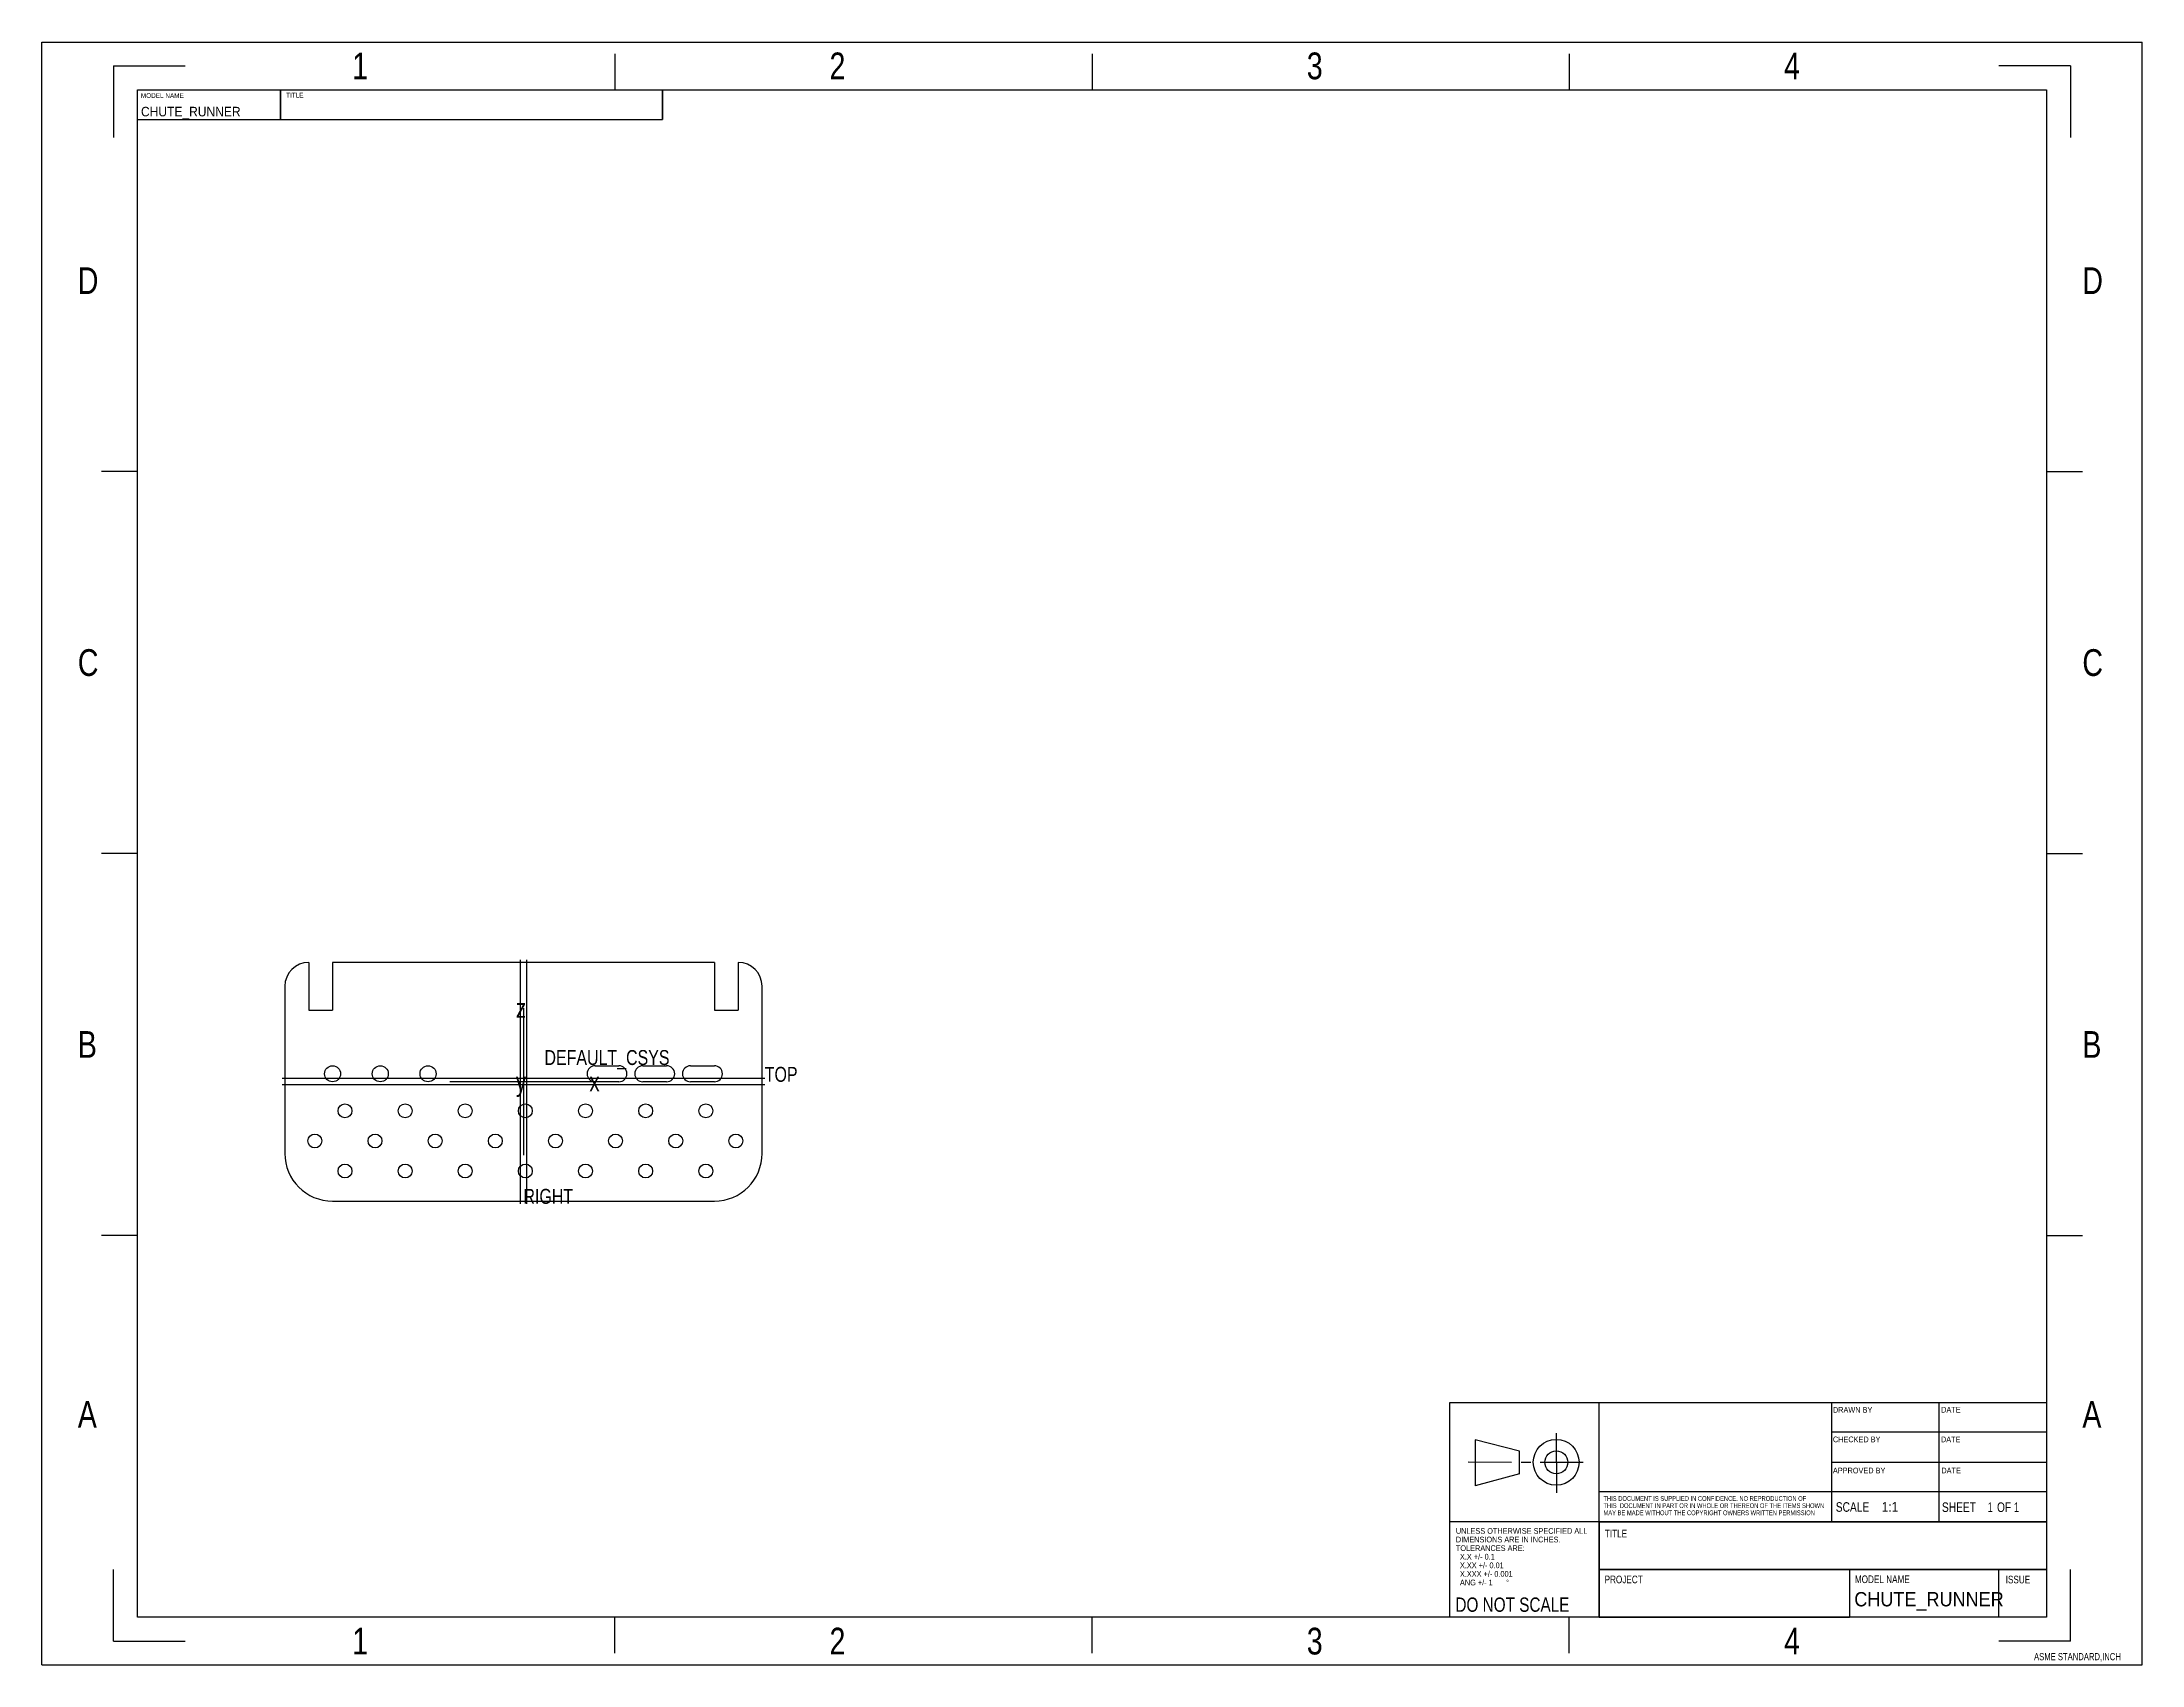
# Model space of a CAD drawing. Header units: inches. Extents: x 0 to 22, y 0 to 17.
import ezdxf

# ---------------------------------------------------------------- set-up
doc = ezdxf.new("R2010")
doc.units = ezdxf.units.IN
doc.header["$LTSCALE"] = 1.21
doc.header["$MEASUREMENT"] = 0
doc.linetypes.add('CENTER', pattern=[0.6, 0.375, -0.075, 0.075, -0.075])
doc.layers.get('0').update_dxf_attribs({"linetype": 'CONTINUOUS'})
for name, color, linetype in [('01___PRT_ALL_DTM_PLN', 7, 'CONTINUOUS'), ('02___PRT_ALL_AXES', 7, 'CONTINUOUS'), ('05___PRT_ALL_DTM_CSYS', 7, 'CONTINUOUS'), ('DEFAULT_1', 7, 'CENTER')]:
    doc.layers.add(name, color=color, linetype=linetype)
doc.styles.get("Standard").update_dxf_attribs({"font": 'txt', "width": 0.8})
doc.styles.add('TEXTSTYLE_2', font='txt', dxfattribs={"width": 0.942593})
doc.styles.add('TEXTSTYLE_3', font='txt', dxfattribs={"width": 0.727626})
doc.styles.add('TEXTSTYLE_4', font='txt', dxfattribs={"width": 0.936546})
doc.styles.add('TEXTSTYLE_5', font='txt', dxfattribs={"width": 0.725})
doc.styles.add('TEXTSTYLE_6', font='gdt', dxfattribs={"width": 0.666667})

# ---------------------------------------------------------------- blocks, each defined once
blk = doc.blocks.new('*T1')
at = {"color": 2, "linetype": 'Continuous'}
for p, q in [((0, 0), (4, 0)), ((0, 0), (0, -0.312)), ((4, 0), (4, -0.312)), ((0, -0.312), (4, -0.312))]:
    blk.add_line(p, q, dxfattribs=at)
blk = doc.blocks.new('*T2')
at = {"color": 2, "linetype": 'Continuous'}
for p, q in [((0, 0), (4.688, 0)), ((0, 0), (0, -0.5)), ((4.688, 0), (4.688, -0.5)), ((0, -0.5), (4.688, -0.5))]:
    blk.add_line(p, q, dxfattribs=at)
blk = doc.blocks.new('*T3')
at = {"color": 2, "linetype": 'Continuous'}
for p, q in [((0, 0), (2.625, 0)), ((0, 0), (0, -0.5)), ((2.625, 0), (2.625, -0.5)), ((0, -0.5), (2.625, -0.5))]:
    blk.add_line(p, q, dxfattribs=at)
blk = doc.blocks.new('3RD_ANGLE_BL0', base_point=(15.543, 2.115))
at = {"color": 2, "linetype": 'Continuous'}
for p, q in [((15.868, 1.804), (15.867, 2.427)), ((15.014, 2.358), (15.014, 1.878)), ((15.477, 2.239), (15.014, 2.358)), ((15.477, 2.001), (15.477, 2.239)), ((15.477, 2.001), (15.014, 1.878))]:
    blk.add_line(p, q, dxfattribs=at)
for centre, radius in [((15.863, 2.123), 0.24), ((15.864, 2.123), 0.12)]:
    blk.add_circle(centre, radius, dxfattribs=at)
at = {"layer": 'DEFAULT_1', "color": 2, "linetype": 'CENTER'}
blk.add_line((14.942, 2.127), (16.144, 2.124), dxfattribs=at)

msp = doc.modelspace()

# ---------------------------------------------------------------- linework, layer by layer
at = {"color": 7, "linetype": 'Continuous'}
for p, q in [((0, 0), (0, 17)), ((0, 17), (22, 17)), ((22, 0), (22, 17)), ((0.75, 16.75), (0.75, 16)), ((0.75, 16.75), (1.5, 16.75)), ((6, 16.875), (6, 16.5)), ((11, 16.875), (11, 16.5)), ((16, 16.875), (16, 16.5)), ((21.25, 16.75), (20.5, 16.75)), ((21.25, 16.75), (21.25, 16)), ((1, 0.5), (1, 16.5)), ((1, 16.5), (21, 16.5)), ((2.5, 16.188), (2.5, 16.5)), ((6.5, 16.188), (6.5, 16.5)), ((21, 16.5), (21, 0.5)), ((1, 16.188), (6.5, 16.188)), ((1, 12.5), (0.625, 12.5)), ((21, 12.5), (21.375, 12.5)), ((1, 8.5), (0.625, 8.5)), ((21, 8.5), (21.375, 8.5)), ((2.794, 7.359), (2.794, 6.859)), ((3.044, 7.359), (3.044, 6.859)), ((7.044, 7.359), (3.044, 7.359)), ((7.044, 7.359), (7.044, 6.859)), ((7.294, 7.359), (7.294, 6.859)), ((2.544, 7.109), (2.544, 5.359)), ((7.544, 5.359), (7.544, 7.109)), ((2.794, 6.859), (3.044, 6.859)), ((7.044, 6.859), (7.294, 6.859)), ((3.044, 4.859), (7.044, 4.859)), ((1, 4.5), (0.625, 4.5)), ((21, 4.5), (21.375, 4.5)), ((14.75, 2.75), (21, 2.75)), ((14.75, 0.5), (14.75, 2.75)), ((16.312, 0.5), (16.312, 2.75)), ((18.75, 1.5), (18.75, 2.75)), ((19.875, 1.5), (19.875, 2.75)), ((21, 2.438), (18.75, 2.438)), ((18.75, 2.125), (21, 2.125)), ((21, 1.813), (16.312, 1.813)), ((21, 1.5), (14.75, 1.5)), ((0.75, 0.25), (0.75, 1)), ((21, 1), (16.312, 1)), ((18.938, 0.5), (18.938, 1)), ((20.5, 0.5), (20.5, 1)), ((21.25, 0.25), (21.25, 1)), ((21, 0.5), (1, 0.5)), ((6, 0.125), (6, 0.5)), ((11, 0.125), (11, 0.5)), ((16, 0.125), (16, 0.5)), ((0.75, 0.25), (1.5, 0.25)), ((21.25, 0.25), (20.5, 0.25)), ((0, 0), (22, 0))]:
    msp.add_line(p, q, dxfattribs=at)
for centre, radius, start, end in [((2.794, 7.109), 0.25, 90, 180), ((7.294, 7.109), 0.25, 0, 90), ((3.044, 5.359), 0.5, 180, 270), ((7.044, 5.359), 0.5, 270, 360)]:
    msp.add_arc(centre, radius, start, end, dxfattribs=at)
at = {"layer": '01___PRT_ALL_DTM_PLN', "color": 9, "linetype": 'Continuous'}
for p, q in [((5.011, 7.387), (5.011, 4.831)), ((7.572, 6.076), (2.516, 6.076))]:
    msp.add_line(p, q, dxfattribs=at)
at = {"layer": '01___PRT_ALL_DTM_PLN', "color": 7, "linetype": 'Continuous'}
for p, q in [((5.077, 7.387), (5.077, 4.831)), ((7.572, 6.142), (2.516, 6.142))]:
    msp.add_line(p, q, dxfattribs=at)
at = {"layer": '02___PRT_ALL_AXES', "color": 7, "linetype": 'Continuous'}
for p, q in [((5.794, 6.277), (6.044, 6.277)), ((6.294, 6.277), (6.544, 6.277)), ((6.794, 6.277), (7.044, 6.277)), ((6.044, 6.109), (5.794, 6.109)), ((6.544, 6.109), (6.294, 6.109)), ((7.044, 6.109), (6.794, 6.109))]:
    msp.add_line(p, q, dxfattribs=at)
for centre, radius in [((3.044, 6.193), 0.084), ((3.544, 6.193), 0.084), ((4.044, 6.193), 0.084), ((3.174, 5.804), 0.0728), ((3.804, 5.804), 0.0728), ((4.434, 5.804), 0.0728), ((5.064, 5.804), 0.0728), ((5.694, 5.804), 0.0728), ((6.324, 5.804), 0.0728), ((6.954, 5.804), 0.0728), ((2.859, 5.489), 0.0728), ((3.489, 5.489), 0.0728), ((4.119, 5.489), 0.0728), ((4.749, 5.489), 0.0728), ((5.379, 5.489), 0.0728), ((6.009, 5.489), 0.0728), ((6.639, 5.489), 0.0728), ((7.269, 5.489), 0.0728), ((3.174, 5.174), 0.0728), ((3.804, 5.174), 0.0728), ((4.434, 5.174), 0.0728), ((5.064, 5.174), 0.0728), ((5.694, 5.174), 0.0728), ((6.324, 5.174), 0.0728), ((6.954, 5.174), 0.0728)]:
    msp.add_circle(centre, radius, dxfattribs=at)
for centre, start, end in [((5.794, 6.193), 90, 270), ((6.044, 6.193), 270, 90), ((6.294, 6.193), 90, 270), ((6.544, 6.193), 270, 90), ((6.794, 6.193), 90, 270), ((7.044, 6.193), 270, 90)]:
    msp.add_arc(centre, 0.084, start, end, dxfattribs=at)
at = {"layer": '05___PRT_ALL_DTM_CSYS', "color": 7, "linetype": 'Continuous'}
for p, q in [((5.044, 6.879), (5.044, 5.339)), ((5.814, 6.109), (4.274, 6.109))]:
    msp.add_line(p, q, dxfattribs=at)

# ---------------------------------------------------------------- block references
for name, p in [('*T1', (2.5, 16.5)), ('*T2', (16.312, 1.5)), ('*T3', (16.312, 1))]:
    msp.add_blockref(name, p)
at = {"color": 2, "linetype": 'Continuous'}
msp.add_blockref('3RD_ANGLE_BL0', (15.543, 2.115), dxfattribs=at)

# ---------------------------------------------------------------- texts
at = {"color": 2, "linetype": 'Continuous', "attachment_point": 1, "line_spacing_factor": 0.9}
for s, insert, char_height, width in [('1', (3.25, 16.89), 0.28, 0.224), ('2', (8.25, 16.89), 0.28, 0.224), ('3', (13.25, 16.89), 0.28, 0.224), ('4', (18.25, 16.89), 0.28, 0.224), ('1', (3.25, 0.39), 0.28, 0.224), ('2', (8.25, 0.39), 0.28, 0.224), ('3', (13.25, 0.39), 0.28, 0.224), ('4', (18.25, 0.39), 0.28, 0.224), ('ASME STANDARD,INCH', (20.869, 0.125), 0.075, 1.08)]:
    msp.add_mtext(s, dxfattribs=dict(at, insert=insert, char_height=char_height, width=width))
at = {"color": 178, "linetype": 'Continuous', "true_color": 0x000033, "attachment_point": 1, "line_spacing_factor": 0.9}
for s, insert, char_height, width in [('MODEL NAME', (1.036, 16.464), 0.05, 0.4), ('TITLE', (2.558, 16.468), 0.05, 0.2), ('D', (0.375, 14.64), 0.28, 0.224), ('D', (21.375, 14.64), 0.28, 0.224), ('C', (0.375, 10.64), 0.28, 0.224), ('C', (21.375, 10.64), 0.28, 0.224), ('B', (0.375, 6.64), 0.28, 0.224), ('B', (21.375, 6.64), 0.28, 0.224), ('A', (0.375, 2.765), 0.28, 0.224), ('DRAWN BY', (18.762, 2.702), 0.0599, 0.38344), ('DATE', (19.896, 2.704), 0.0599, 0.19172), ('A', (21.375, 2.765), 0.28, 0.224), ('CHECKED BY', (18.762, 2.393), 0.0599, 0.4793), ('DATE', (19.894, 2.393), 0.0599, 0.19172), ('APPROVED BY', (18.762, 2.067), 0.05991, 0.52723), ('DATE', (19.898, 2.067), 0.0599, 0.19172), ('SCALE', (18.792, 1.705), 0.1, 0.4), ('SHEET', (19.904, 1.703), 0.1, 0.4), ('OF', (20.481, 1.703), 0.1, 0.16), ('UNLESS OTHERWISE SPECIFIED ALL ', (14.812, 1.434), 0.06, 1.488), ('DIMENSIONS ARE IN INCHES. ', (14.812, 1.344), 0.06, 1.248), ('TITLE', (16.373, 1.416), 0.08, 0.32), ('TOLERANCES ARE:', (14.812, 1.254), 0.06, 0.72), ('  X.X +/- 0.1', (14.812, 1.164), 0.06, 0.624), ('  ANG +/- 1', (14.812, 0.894), 0.06, 0.528), ('  X.XX +/- 0.01', (14.812, 1.074), 0.06, 0.72), ('  X.XXX +/- 0.001', (14.812, 0.984), 0.06, 0.816), ('PROJECT', (16.37, 0.936), 0.08, 0.448), ('MODEL NAME', (18.992, 0.938), 0.08, 0.64), ('ISSUE', (20.572, 0.935), 0.08, 0.32), ('DO NOT SCALE', (14.807, 0.707), 0.15, 1.44)]:
    msp.add_mtext(s, dxfattribs=dict(at, insert=insert, char_height=char_height, width=width))
for s, insert, char_height, width, style in [('CHUTE_RUNNER', (1.037, 16.321), 0.1, 1.13111, 'TEXTSTYLE_2'), ('THIS DOCUMENT IS SUPPLIED IN CONFIDENCE. NO REPRODUCTION OF ', (16.358, 1.769), 0.05, 2.175, 'TEXTSTYLE_5'), ('THIS  DOCUMENT IN PART OR IN WHOLE OR THEREON OF THE ITEMS SHOWN ', (16.358, 1.694), 0.05, 2.35625, 'TEXTSTYLE_5'), ('MAY BE MADE WITHOUT THE COPYRIGHT OWNERS WRITTEN PERMISSION', (16.358, 1.619), 0.05, 2.13875, 'TEXTSTYLE_5'), ('1:1', (19.273, 1.707), 0.1, 0.28096, 'TEXTSTYLE_4'), ('1', (20.383, 1.703), 0.1, 0.07276, 'TEXTSTYLE_3'), ('1', (20.658, 1.703), 0.1, 0.07276, 'TEXTSTYLE_3'), ('{\\Fgdt;~}', (15.34, 0.894), 0.06, 0.04, 'TEXTSTYLE_6'), ('CHUTE_RUNNER', (18.986, 0.764), 0.15, 1.69667, 'TEXTSTYLE_2')]:
    msp.add_mtext(s, dxfattribs=dict(at, insert=insert, char_height=char_height, width=width, style=style))
at = {"layer": '01___PRT_ALL_DTM_PLN', "color": 7, "linetype": 'Continuous', "char_height": 0.1562, "attachment_point": 1, "line_spacing_factor": 0.9}
for s, insert, width in [('TOP', (7.572, 6.265), 0.375), ('RIGHT', (5.044, 4.987), 0.625)]:
    msp.add_mtext(s, dxfattribs=dict(at, insert=insert, width=width))
at = {"layer": '05___PRT_ALL_DTM_CSYS', "color": 9, "linetype": 'Continuous', "char_height": 0.199, "width": 0.15911, "attachment_point": 1, "line_spacing_factor": 0.9}
for s, insert in [('z', (4.965, 6.979)), ('y', (4.965, 6.209)), ('x', (5.735, 6.209))]:
    msp.add_mtext(s, dxfattribs=dict(at, insert=insert))
at = {"layer": '05___PRT_ALL_DTM_CSYS', "color": 7, "linetype": 'Continuous', "insert": (5.264, 6.441), "char_height": 0.15625, "width": 1.5, "attachment_point": 1, "line_spacing_factor": 0.9}
msp.add_mtext('DEFAULT_CSYS', dxfattribs=at)

doc.saveas('drawing.dxf')
